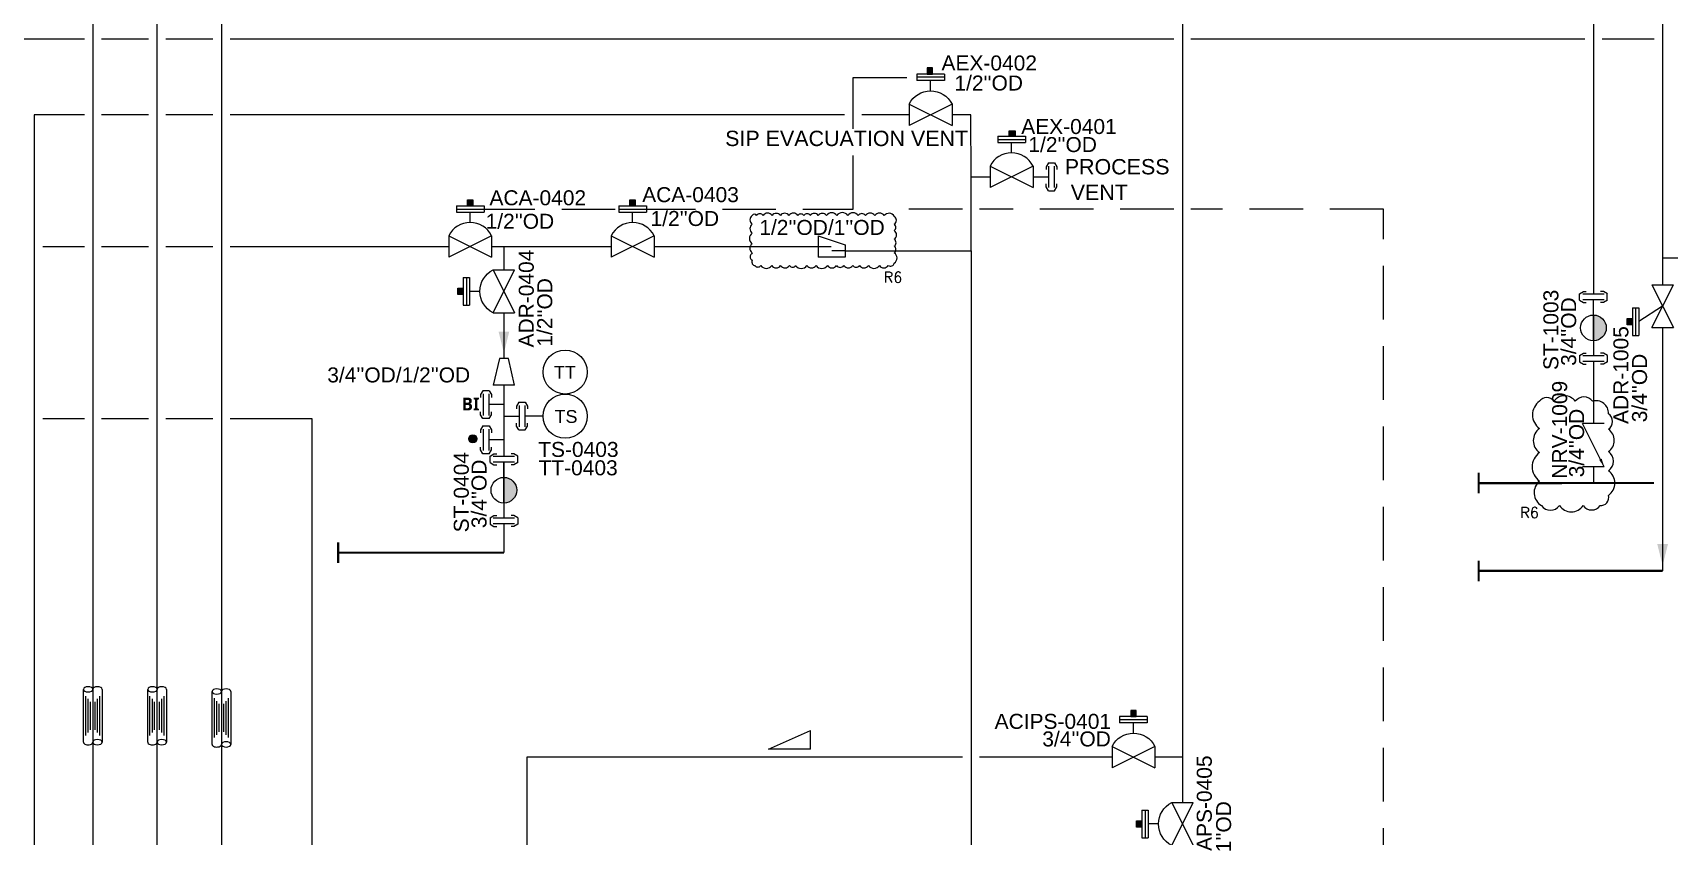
# Model space of a CAD drawing. Header units: millimetres. Extents: x -6754 to 5895, y -4820 to 1016.
# Drawn here: x -1861.2 to -1479.3, y -1475.1 to -1287.6 of the extents above; entities that cross this region are included whole.
import ezdxf
from ezdxf.enums import TextEntityAlignment as Align

# ---------------------------------------------------------------- set-up
doc = ezdxf.new("R2010")
doc.units = ezdxf.units.MM
doc.linetypes.add('ACAD_ISO04W100', pattern=[30.5, 24, -3, 0.5, -3])
doc.linetypes.add('HIDDEN', pattern=[0.375, 0.25, -0.125])
doc.layers.get('0').update_dxf_attribs({"linetype": 'CONTINUOUS'})
for name, color, linetype in [('A---SIGLD-CONN-EL', 7, 'CONTINUOUS'), ('E---INDID------', 7, 'CONTINUOUS'), ('E---INDID-TEXT-25-35', 2, 'CONTINUOUS'), ('P---PEQID------', 7, 'CONTINUOUS'), ('P---PFLTD-TEXT-25-35', 2, 'CONTINUOUS'), ('P---PLINB-CA042', 7, 'CONTINUOUS'), ('P---PLINB-CA046', 7, 'CONTINUOUS'), ('P---PLINB-CA050', 7, 'CONTINUOUS'), ('P---PLINB-CHWR037', 7, 'CONTINUOUS'), ('P---PLINB-CHWS030', 7, 'CONTINUOUS'), ('P---PLINB-CON012', 7, 'CONTINUOUS'), ('P---PLINB-DRH062', 7, 'CONTINUOUS'), ('P---PLINB-DRH191', 7, 'CONTINUOUS'), ('P---PLINB-DRH193', 7, 'CONTINUOUS'), ('P---PLINB-DRH195', 7, 'CONTINUOUS'), ('P---PLINB-DRH211', 7, 'CONTINUOUS'), ('P---PLINB-DRH233', 7, 'CONTINUOUS'), ('P---PLINB-DROD016', 7, 'CONTINUOUS'), ('P---PLINB-P256', 7, 'CONTINUOUS'), ('P---PLINB-P260', 7, 'CONTINUOUS'), ('P---PLINB-PRO045', 7, 'CONTINUOUS'), ('P---PLINB-PS096', 7, 'CONTINUOUS'), ('P---PLINB-PS110', 7, 'CONTINUOUS'), ('P---PREDD-TEXT-18-25', 3, 'CONTINUOUS'), ('P---PVLSD-TEXT-18-25', 3, 'CONTINUOUS'), ('P---PVLSD-TEXT-25-35', 2, 'CONTINUOUS'), ('P---TANKB-V04', 7, 'CONTINUOUS'), ('P---TANKB-V10', 7, 'CONTINUOUS'), ('VALVE', 6, 'CONTINUOUS')]:
    doc.layers.add(name, color=color, linetype=linetype)
doc.styles.add('ROMANS', font='romans.shx')
doc.styles.add('ROMANT', font='romant.shx')
doc.styles.get("Standard").update_dxf_attribs({"font": 'arial.ttf'})
doc.dimstyles.get("Standard").update_dxf_attribs({"dimtxt": 2.5, "dimasz": 2.5, "dimexe": 1.25, "dimexo": 0.625, "dimtad": 1, "dimdec": 4, "dimdsep": 46, "dimlunit": 6, "dimtxsty": 'STANDARD', "dimcen": 2.5, "dimadec": 0, "dimazin": 0, "dimtfac": 1, "dimtdec": 4, "dimtmove": 0, "dimatfit": 3, "dimfxl": 1, "dimtolj": 1, "dimtzin": 0, "dimarcsym": 0})

# ---------------------------------------------------------------- blocks, each defined once
blk = doc.blocks.new('APV')
at = {"color": 6}
blk.add_line((1637.22, 801.29), (1640.82, 806.87), dxfattribs=at)
at = {"layer": 'VALVE'}
for p, q in [((1637.59, 808.35), (1644.05, 808.35)), ((1637.59, 808.35), (1637.59, 806.87)), ((1637.59, 807.61), (1644.05, 807.61)), ((1637.59, 806.87), (1644.05, 806.87)), ((1644.05, 808.35), (1644.05, 806.87)), ((1632.22, 803.79), (1632.22, 798.79)), ((1642.22, 803.79), (1632.22, 798.79)), ((1632.22, 803.79), (1642.22, 798.79)), ((1642.22, 803.79), (1642.22, 798.79))]:
    blk.add_line(p, q, dxfattribs=at)
blk = doc.blocks.new('phi_16763042120')
at = {"color": 0, "linetype": 'ByBlock'}
blk.add_blockref('APV', (-1637.22, -801.29), dxfattribs=at)
at = {"flags": 1}
blk.add_attdef('PHI_CONNECTIONPOINT', (-5, 0), '', height=0.1, rotation=180, dxfattribs=at)
for tag, p in [('PHI_INSERTPOINT', (0, 0)), ('PHI_CONNECTIONPOINT', (5, 0))]:
    blk.add_attdef(tag, p, '', height=0.1, dxfattribs=at)
at = {"color": 7}
for tag, p in [('PRJ_TAG_B', (-13.53, -6.4)), ('DNCALC', (-9.38, -11.66))]:
    blk.add_attdef(tag, p, '', height=3.5, dxfattribs=at)
blk = doc.blocks.new('rgyjryjyfrjfhjgfgj')
at = {"color": 0, "linetype": 'ByBlock'}
for p, q in [((716.48, 396.87), (717.39, 397.41)), ((717.39, 397.41), (718.05, 397.41)), ((722.07, 397.41), (721.4, 397.41)), ((722.97, 396.87), (722.07, 397.41)), ((716.48, 395.42), (717.39, 394.88)), ((717.39, 394.88), (718.05, 394.88)), ((722.07, 394.88), (721.4, 394.88)), ((722.97, 395.42), (722.07, 394.88)), ((722.97, 395.42), (722.97, 396.87))]:
    blk.add_line(p, q, dxfattribs=at)
at = {"color": 6, "linetype": 'ByBlock'}
blk.add_line((719.73, 391.95), (719.73, 395.48), dxfattribs=at)
at = {"color": 1, "linetype": 'ByBlock', "lineweight": 15}
blk.add_lwpolyline([(717.23, 396.8), (722.23, 396.8)], dxfattribs=at)
at = {"color": 6, "linetype": 'ByBlock'}
blk.add_lwpolyline([(717.23, 395.48), (722.23, 395.48)], dxfattribs=at)
blk = doc.blocks.new('phi_15825218758')
at = {"color": 0, "linetype": 'ByBlock'}
blk.add_line((-3.24, 3.47), (-3.24, 4.92), dxfattribs=at)
blk.add_blockref('rgyjryjyfrjfhjgfgj', (-719.73, -391.95), dxfattribs=at)
at = {"flags": 1}
for p, rotation in [((0, 4.85), 90), ((0, 0), 270)]:
    blk.add_attdef('PHI_CONNECTIONPOINT', p, '', height=0.1, rotation=rotation, dxfattribs=at)
blk = doc.blocks.new('ST1')
at = {"linetype": 'ByBlock'}
h = blk.add_hatch(color=0, dxfattribs=at)
h.dxf.hatch_style = 1
h.paths.add_polyline_path([(289.45, -286.11), (289.45, -291.11, 0.414214), (291.95, -288.61, 0.414214)])
at = {"color": 0, "linetype": 'ByBlock'}
blk.add_line((289.45, -291.11), (289.45, -286.11), dxfattribs=at)
blk.add_circle((289.45, -288.61), 2.5, dxfattribs=at)
blk = doc.blocks.new('phi_15831288483')
at = {"color": 0, "linetype": 'ByBlock', "xscale": 1.2, "yscale": 1.2, "zscale": 1.2}
blk.add_blockref('ST1', (-347.34, 343.33), dxfattribs=at)
at = {"extrusion": (7.4988e-33, 1.22465e-16, -1), "flags": 1}
for tag, p, rotation in [('PHI_CONNECTIONPOINT', (0, -0.19), 90), ('PHI_CONNECTIONPOINT', (0, -6), 270), ('PHI_INSERTPOINT', (0, -6), 180)]:
    blk.add_attdef(tag, p, '', height=0.1, rotation=rotation, dxfattribs=at)
for tag, p in [('CODE', (4.53, -2.75)), ('DN1', (6.61, -7.4))]:
    blk.add_attdef(tag, p, '', height=3.5)
blk = doc.blocks.new('ADV')
at = {"color": 6}
blk.add_arc((1709.4, 811.99), 5.59, 26.5651, 153.4349, dxfattribs=at)
at = {"layer": 'VALVE'}
for p, q in [((1706.18, 821.46), (1712.63, 821.46)), ((1706.18, 821.46), (1706.18, 819.98)), ((1712.63, 821.46), (1712.63, 819.98)), ((1706.18, 820.72), (1712.63, 820.72)), ((1706.18, 819.98), (1712.63, 819.98)), ((1709.4, 817.58), (1709.4, 819.98)), ((1704.4, 814.49), (1704.4, 809.49)), ((1714.4, 814.49), (1704.4, 809.49)), ((1704.4, 814.49), (1714.4, 809.49)), ((1714.4, 814.49), (1714.4, 809.49))]:
    blk.add_line(p, q, dxfattribs=at)
blk = doc.blocks.new('phi_15863337301')
at = {"color": 0, "linetype": 'ByBlock'}
blk.add_blockref('ADV', (-1709.4, -811.99), dxfattribs=at)
at = {"flags": 1}
blk.add_attdef('PHI_CONNECTIONPOINT', (-5, 0), '', height=0.1, rotation=180, dxfattribs=at)
for tag, p in [('PHI_INSERTPOINT', (0, 0)), ('PHI_CONNECTIONPOINT', (5, 0))]:
    blk.add_attdef(tag, p, '', height=0.1, dxfattribs=at)
for tag, p in [('PRJ_TAG_B', (-8.12, -5.93)), ('DNCALC', (-3.96, -9.44))]:
    blk.add_attdef(tag, p, '', height=2.5)
blk = doc.blocks.new('phi_158252436928')
at = {"color": 0, "linetype": 'ByBlock'}
blk.add_circle((-5.14, 0), 5.14, dxfattribs=at)
blk.add_text('TT', height=3, rotation=359.9879, dxfattribs=at).set_placement((-7.75, -1.58))
at = {"flags": 1}
for tag in ['PHI_CONNECTIONPOINT', 'PHI_INSERTPOINT']:
    blk.add_attdef(tag, (0, 0), '', height=0.1, rotation=359.9879, dxfattribs=at)
blk.add_attdef('DEVICE', (-12.28, -9.32), '', height=3.5)
blk = doc.blocks.new('phi_16763520997')
at = {"color": 0, "linetype": 'ByBlock'}
blk.add_line((4.27, 0), (0, 0), dxfattribs=at)
blk.add_circle((9.41, -0.01), 5.14, dxfattribs=at)
blk.add_text('TS', height=3, rotation=359.9546, dxfattribs=at).set_placement((6.94, -1.59))
blk.add_attdef('DEVICE', (-16.96, 5.99), '', height=3.5, rotation=359.9546)
at = {"flags": 1}
for tag, p in [('PHI_CONNECTIONPOINT', (-0.05, 0)), ('PHI_INSERTPOINT', (0, 0))]:
    blk.add_attdef(tag, p, '', height=0.1, rotation=359.9546, dxfattribs=at)
blk = doc.blocks.new('phi_158624437617')
at = {"color": 0, "linetype": 'ByBlock'}
blk.add_line((-3.24, 3.47), (-3.24, 4.92), dxfattribs=at)
blk.add_blockref('rgyjryjyfrjfhjgfgj', (-719.73, -391.95), dxfattribs=at)
at = {"flags": 1}
for p, rotation in [((0, 4.85), 90), ((0, 0), 270)]:
    blk.add_attdef('PHI_CONNECTIONPOINT', p, '', height=0.1, rotation=rotation, dxfattribs=at)
blk = doc.blocks.new('phi_15863337230')
at = {"color": 0, "linetype": 'ByBlock'}
blk.add_blockref('ADV', (-1709.4, -811.99), dxfattribs=at)
at = {"flags": 1}
blk.add_attdef('PHI_CONNECTIONPOINT', (-5, 0), '', height=0.1, rotation=180, dxfattribs=at)
for tag, p in [('PHI_INSERTPOINT', (0, 0)), ('PHI_CONNECTIONPOINT', (5, 0))]:
    blk.add_attdef(tag, p, '', height=0.1, dxfattribs=at)
for tag, p in [('PRJ_TAG_B', (-8.12, -5.93)), ('DNCALC', (-3.96, -9.44))]:
    blk.add_attdef(tag, p, '', height=2.5)
blk = doc.blocks.new('A$C25422821')
at = {"color": 6}
blk.add_line((15.86, 9.01), (15.86, 3.61), dxfattribs=at)
at = {"layer": 'VALVE', "color": 6}
for p, q in [((0, 12.63), (0, 0)), ((0, 12.63), (15.86, 9.01)), ((15.86, 3.61), (0, 0))]:
    blk.add_line(p, q, dxfattribs=at)
blk = doc.blocks.new('phi_15825407484')
at = {"color": 0, "linetype": 'ByBlock', "xscale": 0.3945994, "yscale": 0.3945994, "zscale": 0.3945994}
blk.add_blockref('A$C25422821', (-6.26, -2.49), dxfattribs=at)
at = {"flags": 1}
for tag in ['PHI_CONNECTIONPOINT', 'PHI_INSERTPOINT']:
    blk.add_attdef(tag, (-6.26, 0), '', height=0.1, rotation=180, dxfattribs=at)
blk.add_attdef('PHI_CONNECTIONPOINT', (0, 0), '', height=0.1, dxfattribs=at)
blk.add_attdef('SPECRED', (-9.78, -6.17), '', height=2.5)
blk = doc.blocks.new('A$C66D9105F')
at = {"color": 5}
for p, q in [((0, 0), (0, 4.35)), ((9.77, 0), (0, 4.35)), ((0, 0), (9.77, 0))]:
    blk.add_line(p, q, dxfattribs=at)
blk = doc.blocks.new('ddbh')
at = {"color": 0, "linetype": 'Continuous'}
for p, q in [((102.1, 115.7), (146.6, 115.7)), ((146.6, 100), (102.1, 100))]:
    blk.add_line(p, q, dxfattribs=at)
at = {"color": 5, "linetype": 'Continuous'}
for p, q in [((107.8, 113.8), (140.9, 113.8)), ((110.2, 111.8), (138.5, 111.8)), ((107.8, 101.9), (140.9, 101.9)), ((110.2, 103.9), (138.5, 103.9)), ((112.6, 109.9), (136.1, 109.9)), ((112.6, 105.8), (136.1, 105.8))]:
    blk.add_line(p, q, dxfattribs=at)
at = {"color": 0, "linetype": 'Continuous'}
for centre, start_param, end_param in [((102.1, 111.8), 0, 3.141593), ((146.6, 103.9), 3.141593, 6.283185)]:
    blk.add_ellipse(centre, major_axis=(0, 3.93), ratio=0.568604, start_param=start_param, end_param=end_param, dxfattribs=at)
at = {"color": 0, "linetype": 'Continuous', "extrusion": (0, 0, -1)}
for centre, major_axis in [((146.6, 111.8), (0, 3.93)), ((102.1, 103.9), (0, -3.93))]:
    blk.add_ellipse(centre, major_axis=major_axis, ratio=0.568604, dxfattribs=at)
blk = doc.blocks.new('phi_16781899102')
at = {"color": 0, "linetype": 'ByBlock', "xscale": 0.395994, "yscale": 0.395994, "zscale": 0.395994}
blk.add_blockref('ddbh', (-40.44, -42.71), dxfattribs=at)
at = {"flags": 1}
for p, rotation in [((0, 0), 180), ((17.62, 0), 90)]:
    blk.add_attdef('PHI_INSERTPOINT', p, '', height=0.1, rotation=rotation, dxfattribs=at)
blk = doc.blocks.new('gbng')
at = {"color": 0, "linetype": 'Continuous'}
for p, q in [((102.1, 150.2), (146.6, 150.2)), ((146.6, 134.5), (102.1, 134.5))]:
    blk.add_line(p, q, dxfattribs=at)
at = {"color": 1, "linetype": 'Continuous'}
for p, q in [((107.8, 148.3), (140.9, 148.3)), ((110.2, 146.3), (138.5, 146.3)), ((110.2, 138.4), (138.5, 138.4)), ((112.6, 144.4), (136.1, 144.4)), ((112.6, 140.3), (136.1, 140.3)), ((107.8, 136.4), (140.9, 136.4))]:
    blk.add_line(p, q, dxfattribs=at)
at = {"color": 0, "linetype": 'Continuous'}
for centre, start_param, end_param in [((102.1, 146.3), 0, 3.141593), ((146.6, 138.4), 3.141593, 6.283185)]:
    blk.add_ellipse(centre, major_axis=(0, 3.93), ratio=0.568604, start_param=start_param, end_param=end_param, dxfattribs=at)
at = {"color": 0, "linetype": 'Continuous', "extrusion": (0, 0, -1)}
for centre, major_axis in [((102.1, 138.4), (0, -3.93)), ((146.6, 146.3), (0, 3.93))]:
    blk.add_ellipse(centre, major_axis=major_axis, ratio=0.568604, dxfattribs=at)
blk = doc.blocks.new('phi_16781898880')
at = {"color": 0, "linetype": 'ByBlock', "xscale": 0.395994, "yscale": 0.395994, "zscale": 0.395994}
blk.add_blockref('gbng', (-40.44, -56.37), dxfattribs=at)
at = {"flags": 1}
for p, rotation in [((0, 0), 180), ((17.62, 0), 90)]:
    blk.add_attdef('PHI_INSERTPOINT', p, '', height=0.1, rotation=rotation, dxfattribs=at)
blk = doc.blocks.new('phi_16765199690')
at = {"color": 0, "linetype": 'ByBlock'}
blk.add_blockref('ADV', (-1709.4, -811.99), dxfattribs=at)
at = {"flags": 1}
blk.add_attdef('PHI_CONNECTIONPOINT', (-5, 0), '', height=0.1, rotation=180, dxfattribs=at)
for tag, p in [('PHI_INSERTPOINT', (0, 0)), ('PHI_CONNECTIONPOINT', (5, 0))]:
    blk.add_attdef(tag, p, '', height=0.1, dxfattribs=at)
at = {"color": 7}
for tag, p in [('PRJ_TAG_B', (-12.54, -6.47)), ('DNCALC', (-8.39, -11.88))]:
    blk.add_attdef(tag, p, '', height=3.5, dxfattribs=at)
blk = doc.blocks.new('A$C6A174CB4')
at = {"color": 6}
for p, q in [((0, 6.31), (7.62, 6.31)), ((15.86, 3.63), (8.12, 3.63)), ((15.86, 7.27), (15.86, 0))]:
    blk.add_line(p, q, dxfattribs=at)
at = {"layer": 'VALVE', "color": 6}
for p, q in [((0, 12.63), (0, 0)), ((0, 12.63), (15.86, 7.27)), ((15.86, 0), (0, 0))]:
    blk.add_line(p, q, dxfattribs=at)
blk = doc.blocks.new('phi_16765286620')
at = {"color": 0, "linetype": 'ByBlock', "xscale": -0.395994, "yscale": 0.395994, "zscale": 0.395994, "rotation": 180}
blk.add_blockref('A$C6A174CB4', (-6.28, 1.44), dxfattribs=at)
at = {"flags": 1}
blk.add_attdef('PHI_CONNECTIONPOINT', (0, 0), '', height=0.1, dxfattribs=at)
for tag in ['PHI_CONNECTIONPOINT', 'PHI_INSERTPOINT']:
    blk.add_attdef(tag, (-6.28, -1.06), '', height=0.1, rotation=180, dxfattribs=at)
blk.add_attdef('SPECRED', (-9.81, -7.24), '', height=2.5)
blk = doc.blocks.new('A$C73A0612B')
at = {"layer": 'VALVE'}
for p, q in [((0, 12.63), (0, 0)), ((25.25, 12.63), (25.25, 0))]:
    blk.add_line(p, q, dxfattribs=at)
at = {"color": 6}
blk.add_leader([(25.25, 12.63), (0, 0)], dimstyle='STANDARD', override={"dimasz": 5}, dxfattribs=at)
blk = doc.blocks.new('phi_15826258899')
at = {"color": 0, "linetype": 'ByBlock', "xscale": 0.4, "yscale": 0.4, "zscale": 0.4}
blk.add_blockref('A$C73A0612B', (-5.05, -2.53), dxfattribs=at)
at = {"flags": 1}
blk.add_attdef('PHI_CONNECTIONPOINT', (-5.05, 0), '', height=0.1, rotation=180, dxfattribs=at)
for tag, p in [('PHI_INSERTPOINT', (0, 0)), ('PHI_CONNECTIONPOINT', (5.05, 0))]:
    blk.add_attdef(tag, p, '', height=0.1, dxfattribs=at)
for tag, p in [('TAG_PRJ', (-5.8, -5.6)), ('CODE', (-3.82, -8.78)), ('DNCALC', (-3.82, -12.17))]:
    blk.add_attdef(tag, p, '', height=2.5)

msp = doc.modelspace()

# ---------------------------------------------------------------- hatches: boundary and pattern name
h = msp.add_hatch(color=1)
h.dxf.hatch_style = 1
h.paths.add_polyline_path([(-1652.48, -1297.26), (-1652.48, -1295.81), (-1651.24, -1295.81), (-1651.24, -1297.26)])
h = msp.add_hatch(color=1)
h.dxf.hatch_style = 1
h.paths.add_polyline_path([(-1633.35, -1311.74), (-1631.9, -1311.74), (-1631.9, -1310.5), (-1633.35, -1310.5)])
h = msp.add_hatch(color=1)
h.dxf.hatch_style = 1
h.paths.add_polyline_path([(-1758.48, -1327.99), (-1758.48, -1326.54), (-1759.72, -1326.54), (-1759.72, -1327.99)])
h = msp.add_hatch(color=1)
h.dxf.hatch_style = 1
h.paths.add_polyline_path([(-1720.57, -1327.99), (-1720.57, -1326.54), (-1721.81, -1326.54), (-1721.81, -1327.99)])
h = msp.add_hatch(color=1)
h.dxf.hatch_style = 1
h.paths.add_polyline_path([(-1760.72, -1348.66), (-1760.72, -1347.21), (-1761.96, -1347.21), (-1761.96, -1348.66)])
h = msp.add_hatch(color=1)
h.dxf.hatch_style = 1
h.paths.add_polyline_path([(-1487.88, -1355.71), (-1487.88, -1354.26), (-1489.12, -1354.26), (-1489.12, -1355.71)])
h = msp.add_hatch(color=256)
h.dxf.hatch_style = 1
h.paths.add_polyline_path([(-1757.54, -1382.34, -1), (-1759.45, -1382.34, -1)])
h = msp.add_hatch(color=1)
h.dxf.hatch_style = 1
h.paths.add_polyline_path([(-1604.94, -1447.16), (-1604.94, -1445.71), (-1603.7, -1445.71), (-1603.7, -1447.16)])
h = msp.add_hatch(color=1)
h.dxf.hatch_style = 1
h.paths.add_polyline_path([(-1602.35, -1472.95), (-1602.35, -1471.5), (-1603.59, -1471.5), (-1603.59, -1472.95)])

# ---------------------------------------------------------------- linework, layer by layer
at = {"color": 1}
for points in [[(-1651.24, -1295.81), (-1652.48, -1295.81), (-1652.48, -1297.26), (-1651.24, -1297.26)], [(-1631.9, -1310.5), (-1631.9, -1311.74), (-1633.35, -1311.74), (-1633.35, -1310.5)], [(-1759.72, -1326.54), (-1758.48, -1326.54), (-1758.48, -1327.99), (-1759.72, -1327.99)], [(-1721.81, -1326.54), (-1720.57, -1326.54), (-1720.57, -1327.99), (-1721.81, -1327.99)], [(-1761.96, -1347.21), (-1760.72, -1347.21), (-1760.72, -1348.66), (-1761.96, -1348.66)], [(-1489.12, -1354.26), (-1487.88, -1354.26), (-1487.88, -1355.71), (-1489.12, -1355.71)], [(-1603.7, -1445.71), (-1604.94, -1445.71), (-1604.94, -1447.16), (-1603.7, -1447.16)], [(-1603.59, -1471.5), (-1602.35, -1471.5), (-1602.35, -1472.95), (-1603.59, -1472.95)]]:
    msp.add_lwpolyline(points, close=True, dxfattribs=at)
for points in [[(-1693.29, -1330.23, 0.520567), (-1693.29, -1332.25, 0.520567), (-1693.29, -1334.36, 0.520567), (-1693.29, -1336.82, 0.520567), (-1693.29, -1338.96, 0.520567), (-1693.29, -1340.79, 0.520567), (-1692.65, -1341.91, 0.520567), (-1691.26, -1341.91, 0.520567), (-1688.74, -1341.91, 0.520567), (-1686.65, -1341.91, 0.520567), (-1684.59, -1341.91, 0.520567), (-1683.15, -1341.91, 0.520567), (-1680.53, -1341.91, 0.520567), (-1678.35, -1341.91, 0.520567), (-1675.74, -1341.91, 0.520567), (-1673.6, -1341.91, 0.520567), (-1671.9, -1341.91, 0.520567), (-1669.83, -1341.91, 0.520567), (-1668.27, -1341.91, 0.520567), (-1666.15, -1341.91, 0.520567), (-1663.61, -1341.91, 0.520567), (-1661.54, -1341.91, 0.520567), (-1660.13, -1341.38, 0.520567), (-1660.13, -1338.92, 0.520567), (-1660.13, -1337.42, 0.520567), (-1660.13, -1335.79, 0.520567), (-1660.13, -1333.74, 0.520567), (-1660.13, -1332.29, 0.520567), (-1660.13, -1330.42, 0.520567), (-1662.46, -1330.23, 0.520567), (-1664.67, -1330.23, 0.520567), (-1666.86, -1330.23, 0.520567), (-1668.54, -1330.23, 0.520567), (-1670.98, -1330.23, 0.520567), (-1673.52, -1330.23, 0.520567), (-1675.97, -1330.23, 0.520567), (-1677.87, -1330.23, 0.520567), (-1679.73, -1330.23, 0.520567), (-1681.22, -1330.23, 0.520567), (-1682.63, -1330.23, 0.520567), (-1684.72, -1330.23, 0.520567), (-1686.72, -1330.23, 0.520567), (-1688.64, -1330.23, 0.520567), (-1690.75, -1330.23, 0.520567), (-1692.25, -1330.23, 0.520567)], [(-1509.55, -1373.59, 0.520567), (-1509.55, -1379.93, 0.520567), (-1509.55, -1385.57, 0.520567), (-1509.55, -1392.19, 0.520567), (-1509.09, -1397.93, 0.520567), (-1504.91, -1397.93, 0.520567), (-1499.35, -1397.93, 0.520567), (-1495.43, -1397.93, 0.520567), (-1493.47, -1395.54, 0.520567), (-1493.47, -1389.8, 0.520567), (-1493.47, -1385.34, 0.520567), (-1493.47, -1380.11, 0.520567), (-1493.47, -1376.49, 0.520567), (-1497.2, -1373.59, 0.520567), (-1501.2, -1373.59, 0.520567), (-1506.2, -1373.59, 0.520567)]]:
    msp.add_lwpolyline(points, format="xyb", close=True, dxfattribs=at)
at = {"const_width": 0.5}
for points in [[(-1523.77, -1390.27), (-1523.77, -1395.1)], [(-1789.9, -1406.49), (-1789.9, -1411.32)], [(-1523.77, -1410.75), (-1523.77, -1415.58)]]:
    msp.add_lwpolyline(points, dxfattribs=at)
msp.add_circle((-1758.49, -1382.34), 0.952)
at = {"layer": 'A---SIGLD-CONN-EL', "color": 7, "linetype": 'HIDDEN', "ltscale": 50}
for points in [[(-1669.74, -1328.73), (-1669.74, -1298.01)], [(-1669.74, -1298.01), (-1654.89, -1298.01)], [(-1756.49, -1328.73), (-1669.74, -1328.73)], [(-1644.23, -1328.73), (-1661.34, -1328.73)], [(-1594.89, -1328.73), (-1640.23, -1328.73)], [(-1546, -1328.73), (-1590.89, -1328.73)], [(-1546, -1579.48), (-1546, -1328.73)]]:
    msp.add_lwpolyline(points, dxfattribs=at)
at = {"layer": 'P---PLINB-CA042', "color": 152, "linetype": 'Continuous', "ltscale": 0.1}
msp.add_lwpolyline([(-1796.08, -1377.6), (-1796.08, -1623.51)], dxfattribs=at)
at = {"layer": 'P---PLINB-CA046', "color": 152, "linetype": 'Continuous', "ltscale": 0.1}
for points in [[(-1858.84, -1377.6), (-1849.15, -1377.6)], [(-1845.15, -1377.6), (-1834.15, -1377.6)], [(-1830.15, -1377.6), (-1819.15, -1377.6)], [(-1815.15, -1377.6), (-1796.08, -1377.6)]]:
    msp.add_lwpolyline(points, dxfattribs=at)
at = {"layer": 'P---PLINB-CA050', "color": 152, "linetype": 'Continuous', "ltscale": 0.1}
for points in [[(-1858.84, -1337.45), (-1849.15, -1337.45)], [(-1845.15, -1337.45), (-1834.15, -1337.45)], [(-1830.15, -1337.45), (-1819.15, -1337.45)], [(-1815.15, -1337.45), (-1764.1, -1337.45)], [(-1754.1, -1337.45), (-1751.25, -1337.45)], [(-1751.25, -1337.45), (-1726.19, -1337.45)], [(-1716.19, -1337.45), (-1677.9, -1337.45)], [(-1671.62, -1338.51), (-1642.23, -1338.51)], [(-1642.23, -1338.51), (-1642.23, -1465.57)], [(-1642.23, -1465.57), (-1642.23, -1490.98)]]:
    msp.add_lwpolyline(points, dxfattribs=at)
at = {"layer": 'P---PLINB-CHWR037', "color": 5, "linetype": 'Continuous', "ltscale": 0.1}
msp.add_lwpolyline([(-1832.15, -1663.55), (-1832.15, -1256.38)], dxfattribs=at)
at = {"layer": 'P---PLINB-CHWS030', "color": 5, "linetype": 'Continuous', "ltscale": 0.1}
msp.add_lwpolyline([(-1847.15, -1271.05), (-1847.15, -1764.44)], dxfattribs=at)
at = {"layer": 'P---PLINB-CON012', "color": 230, "linetype": 'ACAD_ISO04W100', "const_width": 0.5}
for points in [[(-1496.97, -1392.67), (-1523.77, -1392.69)], [(-1496.97, -1392.67), (-1482.82, -1392.67)], [(-1789.9, -1408.9), (-1751.23, -1408.9)]]:
    msp.add_lwpolyline(points, dxfattribs=at)
at = {"layer": 'P---PLINB-DRH062', "color": 7, "linetype": 'Continuous', "ltscale": 0.1}
msp.add_lwpolyline([(-1496.97, -1388.9), (-1496.97, -1392.67)], dxfattribs=at)
at = {"layer": 'P---PLINB-DRH191', "color": 7, "linetype": 'Continuous', "ltscale": 0.1}
for points in [[(-1751.22, -1369.84), (-1751.22, -1374.37)], [(-1751.22, -1374.37), (-1751.22, -1377.04)], [(-1751.22, -1377.04), (-1751.22, -1382.6)], [(-1751.22, -1382.6), (-1751.24, -1386.48)], [(-1751.23, -1387.79), (-1751.25, -1391.66)], [(-1751.24, -1391.52), (-1751.24, -1397.33)], [(-1751.24, -1402.18), (-1751.23, -1408.9)]]:
    msp.add_lwpolyline(points, dxfattribs=at)
at = {"layer": 'P---PLINB-DRH193', "color": 7, "linetype": 'Continuous', "ltscale": 0.1}
for points in [[(-1496.97, -1182.64), (-1496.97, -1348.6)], [(-1496.97, -1364.31), (-1496.97, -1378.8)], [(-1496.97, -1388.9), (-1496.97, -1392.67)]]:
    msp.add_lwpolyline(points, dxfattribs=at)
at = {"layer": 'P---PLINB-DRH195', "color": 7, "linetype": 'Continuous', "ltscale": 0.1}
for points in [[(-1480.82, -1167.33), (-1480.82, -1340.09)], [(-1480.82, -1340.09), (-1480.82, -1346.38)], [(-1480.82, -1356.38), (-1480.82, -1413.15)]]:
    msp.add_lwpolyline(points, dxfattribs=at)
at = {"layer": 'P---PLINB-DRH195', "color": 7, "linetype": 'ByBlock'}
msp.add_solid([(-1480.82, -1411.9), (-1482.07, -1406.9), (-1479.57, -1406.9)], dxfattribs=at)
at = {"layer": 'P---PLINB-DRH211', "color": 240, "linetype": 'ACAD_ISO04W100', "const_width": 0.5}
msp.add_lwpolyline([(-1523.77, -1413.15), (-1480.82, -1413.15)], dxfattribs=at)
at = {"layer": 'P---PLINB-DRH233', "color": 7, "linetype": 'Continuous', "ltscale": 0.1}
for points in [[(-1480.82, -1340.09), (-1473.95, -1340.09)], [(-1496.97, -1353.65), (-1496.97, -1359.46)]]:
    msp.add_lwpolyline(points, dxfattribs=at)
at = {"layer": 'P---PLINB-DROD016', "color": 7, "linetype": 'Continuous', "ltscale": 0.1}
for points in [[(-1751.25, -1337.45), (-1751.25, -1342.93)], [(-1751.25, -1352.93), (-1751.22, -1363.58)]]:
    msp.add_lwpolyline(points, dxfattribs=at)
at = {"layer": 'P---PLINB-DROD016', "color": 7, "linetype": 'ByBlock'}
msp.add_solid([(-1751.23, -1362.33), (-1749.99, -1357.32), (-1752.49, -1357.33)], dxfattribs=at)
at = {"layer": 'P---PLINB-P256', "color": 232, "linetype": 'Continuous', "ltscale": 0.1}
for points in [[(-1849.15, -1306.72), (-1860.84, -1306.72)], [(-1860.84, -1306.72), (-1860.84, -1960.22)], [(-1834.15, -1306.72), (-1845.15, -1306.72)], [(-1819.15, -1306.72), (-1830.15, -1306.72)], [(-1671.74, -1306.72), (-1815.15, -1306.72)], [(-1656.66, -1306.72), (-1667.74, -1306.72)], [(-1642.25, -1306.72), (-1646.66, -1306.72)], [(-1642.23, -1321.2), (-1642.25, -1306.72)], [(-1642.23, -1321.2), (-1637.76, -1321.2)], [(-1642.23, -1338.51), (-1642.23, -1321.2)]]:
    msp.add_lwpolyline(points, dxfattribs=at)
at = {"layer": 'P---PLINB-P260', "color": 62, "linetype": 'Continuous', "ltscale": 0.1}
for points in [[(-1644.23, -1456.62), (-1745.89, -1456.62)], [(-1745.89, -1456.62), (-1745.89, -1806.69)], [(-1609.32, -1456.62), (-1640.23, -1456.62)], [(-1592.89, -1456.62), (-1599.32, -1456.62)]]:
    msp.add_lwpolyline(points, dxfattribs=at)
at = {"layer": 'P---PLINB-PRO045', "color": 4, "linetype": 'Continuous', "ltscale": 0.1}
for points in [[(-1864.25, -1289), (-1849.15, -1289)], [(-1845.15, -1289), (-1834.15, -1289)], [(-1830.15, -1289), (-1819.15, -1289)], [(-1815.15, -1289), (-1594.89, -1289)], [(-1590.89, -1289), (-1498.97, -1289)], [(-1494.97, -1289), (-1482.82, -1289)]]:
    msp.add_lwpolyline(points, dxfattribs=at)
at = {"layer": 'P---PLINB-PS096', "color": 32, "linetype": 'Continuous', "ltscale": 0.1}
msp.add_lwpolyline([(-1817.15, -1239.18), (-1817.15, -1641.52)], dxfattribs=at)
at = {"layer": 'P---PLINB-PS110', "color": 32, "linetype": 'Continuous', "ltscale": 0.1}
for points in [[(-1592.89, -1194.34), (-1592.89, -1467.22)], [(-1592.89, -1456.62), (-1592.89, -1467.22)]]:
    msp.add_lwpolyline(points, dxfattribs=at)

# ---------------------------------------------------------------- block references
at = {"xscale": -1}
msp.add_blockref('A$C66D9105F', (-1679.72, -1454.79), dxfattribs=at)
at = {"layer": 'E---INDID------'}
ref = msp.add_blockref('phi_158252436928', (-1731.81, -1366.76), dxfattribs=at)
ref.add_attrib('DEVICE', 'TT-0403', (-1743.15, -1390.86), dxfattribs={"layer": 'E---INDID-TEXT-25-35', "color": 7, "height": 3.5})
ref = msp.add_blockref('phi_15826258899', (-1496.97, -1383.85), dxfattribs=dict(at, rotation=269.9999999999999))
ref.add_attrib('CODE', 'NRV-1009', dxfattribs={"layer": 'P---PVLSD-TEXT-18-25', "color": 7, "height": 3.5, "rotation": 90}).set_placement((-1506.62, -1368.81), align=Align.TOP_RIGHT)
ref.add_attrib('DNCALC', "3/4''OD", dxfattribs={"layer": 'P---PVLSD-TEXT-18-25', "color": 7, "height": 3.5, "rotation": 90}).set_placement((-1502.66, -1375.33), align=Align.TOP_RIGHT)
at = {"layer": 'P---PEQID------', "xscale": 0.7, "yscale": 0.7, "zscale": 0.7, "rotation": 90}
for name, p in [('phi_16781899102', (-1847.18, -1453.13)), ('phi_16781899102', (-1832.18, -1453.13)), ('phi_16781898880', (-1817.15, -1453.64))]:
    msp.add_blockref(name, p, dxfattribs=at)
at = {"layer": 'P---PLINB-DRH062'}
ref = msp.add_blockref('phi_16765286620', (-1671.62, -1338.51), dxfattribs=dict(at, xscale=-1, rotation=180))
ref.add_attrib('SPECRED', "1/2''OD/1''OD", dxfattribs={"layer": 'P---PREDD-TEXT-18-25', "color": 7, "height": 3.5}).set_placement((-1662.36, -1331.27), align=Align.TOP_RIGHT)
at = {"layer": 'P---PLINB-DRH191', "xscale": -1, "rotation": 90}
for p in [(-1751.22, -1374.37), (-1751.22, -1382.6)]:
    msp.add_blockref('phi_15825218758', p, dxfattribs=at)
at = {"layer": 'P---PLINB-DRH191'}
for p, rotation in [((-1751.22, -1377.04), 270), ((-1751.24, -1397.33), 180)]:
    msp.add_blockref('phi_15825218758', p, dxfattribs=dict(at, rotation=rotation))
ref = msp.add_blockref('phi_16763520997', (-1746.36, -1377.04), dxfattribs=at)
ref.add_attrib('DEVICE', 'TS-0403', (-1743.23, -1386.57), dxfattribs={"layer": 'E---INDID-TEXT-25-35', "color": 7, "height": 3.5})
ref = msp.add_blockref('phi_15831288483', (-1751.24, -1391.33), dxfattribs=at)
ref.add_attrib('DN1', "3/4''OD", (-1755.29, -1403.19), dxfattribs={"layer": 'P---PFLTD-TEXT-25-35', "color": 7, "height": 3.5, "rotation": 90})
ref.add_attrib('CODE', 'ST-0404', (-1759.43, -1404.17), dxfattribs={"layer": 'P---PFLTD-TEXT-25-35', "color": 7, "height": 3.5, "rotation": 90})
at = {"layer": 'P---PLINB-DRH191', "xscale": -1}
msp.add_blockref('phi_15825218758', (-1751.24, -1391.33), dxfattribs=at)
at = {"layer": 'P---PLINB-DRH193', "xscale": -1}
msp.add_blockref('phi_15825218758', (-1496.97, -1353.46), dxfattribs=at)
at = {"layer": 'P---PLINB-DRH233'}
ref = msp.add_blockref('phi_15831288483', (-1496.97, -1353.46), dxfattribs=at)
ref.add_attrib('DN1', "3/4''OD", (-1501.01, -1365.32), dxfattribs={"layer": 'P---PFLTD-TEXT-25-35', "color": 7, "height": 3.5, "rotation": 90})
ref.add_attrib('CODE', 'ST-1003', (-1505.16, -1366.3), dxfattribs={"layer": 'P---PFLTD-TEXT-25-35', "color": 7, "height": 3.5, "rotation": 90})
at = {"layer": 'P---PLINB-DRH233', "rotation": 180}
msp.add_blockref('phi_15825218758', (-1496.97, -1359.46), dxfattribs=at)
at = {"layer": 'P---PLINB-DROD016'}
ref = msp.add_blockref('phi_15825407484', (-1751.22, -1363.58), dxfattribs=dict(at, xscale=-1, rotation=270))
ref.add_attrib('SPECRED', "3/4''OD/1/2''OD", dxfattribs={"layer": 'P---PREDD-TEXT-18-25', "color": 7, "height": 3.5}).set_placement((-1759.11, -1365.68), align=Align.TOP_RIGHT)
at = {"layer": 'P---PLINB-P256', "xscale": -1, "rotation": 270}
msp.add_blockref('phi_158624437617', (-1627.63, -1321.2), dxfattribs=at)
at = {"layer": 'P---TANKB-V04'}
ref = msp.add_blockref('phi_15863337301', (-1651.66, -1306.72), dxfattribs=dict(at, xscale=-1, zscale=-1))
ref.add_attrib('DNCALC', "1/2''OD", (-1646.1, -1301.07), dxfattribs={"layer": 'P---PVLSD-TEXT-18-25', "color": 7, "height": 3.5})
ref.add_attrib('PRJ_TAG_B', 'AEX-0402', (-1649.12, -1296.39), dxfattribs={"layer": 'P---PVLSD-TEXT-18-25', "color": 7, "height": 3.5})
ref = msp.add_blockref('phi_15863337301', (-1632.76, -1321.2), dxfattribs=dict(at, zscale=-1))
ref.add_attrib('DNCALC', "1/2''OD", (-1628.84, -1315.43), dxfattribs={"layer": 'P---PVLSD-TEXT-18-25', "color": 7, "height": 3.5})
ref.add_attrib('PRJ_TAG_B', 'AEX-0401', (-1630.51, -1311.22), dxfattribs={"layer": 'P---PVLSD-TEXT-18-25', "color": 7, "height": 3.5})
ref = msp.add_blockref('phi_15863337301', (-1759.1, -1337.45), dxfattribs=dict(at, zscale=-1))
ref.add_attrib('DNCALC', "1/2''OD", (-1755.5, -1333.33), dxfattribs={"layer": 'P---PVLSD-TEXT-18-25', "color": 7, "height": 3.5})
ref.add_attrib('PRJ_TAG_B', 'ACA-0402', (-1754.61, -1327.85), dxfattribs={"layer": 'P---PVLSD-TEXT-18-25', "color": 7, "height": 3.5})
ref = msp.add_blockref('phi_15863337301', (-1721.19, -1337.45), dxfattribs=dict(at, zscale=-1))
ref.add_attrib('DNCALC', "1/2''OD", (-1717.01, -1332.68), dxfattribs={"layer": 'P---PVLSD-TEXT-18-25', "color": 7, "height": 3.5})
ref.add_attrib('PRJ_TAG_B', 'ACA-0403', (-1718.96, -1327.12), dxfattribs={"layer": 'P---PVLSD-TEXT-18-25', "color": 7, "height": 3.5})
at = {"layer": 'P---TANKB-V04', "extrusion": (4.89859e-16, 1.72563e-31, -1)}
ref = msp.add_blockref('phi_15863337301', (1751.25, -1347.93), dxfattribs=dict(at, zscale=-1, rotation=270))
ref.add_attrib('DNCALC', "1/2''OD", (-1739.96, -1360.84), dxfattribs={"layer": 'P---PVLSD-TEXT-18-25', "color": 7, "height": 3.5, "rotation": 90})
ref.add_attrib('PRJ_TAG_B', 'ADR-0404', (-1744.27, -1361.03), dxfattribs={"layer": 'P---PVLSD-TEXT-18-25', "color": 7, "height": 3.5, "rotation": 90})
at = {"layer": 'P---TANKB-V04', "extrusion": (0, -4.93038e-32, -1)}
ref = msp.add_blockref('phi_15863337230', (1604.32, -1456.62), dxfattribs=dict(at, zscale=-1))
ref.add_attrib('DNCALC', "3/4''OD", (-1625.59, -1454.12), dxfattribs={"layer": 'P---PVLSD-TEXT-18-25', "color": 7, "height": 3.5})
ref.add_attrib('PRJ_TAG_B', 'ACIPS-0401', (-1636.72, -1450.02), dxfattribs={"layer": 'P---PVLSD-TEXT-18-25', "color": 7, "height": 3.5})
at = {"layer": 'P---TANKB-V04', "extrusion": (-4.68864e-32, 1.22465e-16, -1)}
ref = msp.add_blockref('phi_16765199690', (1592.89, -1472.22), dxfattribs=dict(at, rotation=270))
ref.add_attrib('DNCALC', "1''OD", (-1581.53, -1478.81), dxfattribs={"layer": 'P---PVLSD-TEXT-25-35', "color": 7, "height": 3.5, "rotation": 90})
ref.add_attrib('PRJ_TAG_B', 'APS-0405', (-1586.04, -1478.51), dxfattribs={"layer": 'P---PVLSD-TEXT-25-35', "color": 7, "height": 3.5, "rotation": 90})
at = {"layer": 'P---TANKB-V10', "extrusion": (-4.68864e-32, 1.22465e-16, -1)}
ref = msp.add_blockref('phi_16763042120', (1480.82, -1351.38), dxfattribs=dict(at, rotation=270))
ref.add_attrib('DNCALC', "3/4''OD", (-1484.47, -1378.49), dxfattribs={"layer": 'P---PVLSD-TEXT-25-35', "color": 7, "height": 3.5, "rotation": 90})
ref.add_attrib('PRJ_TAG_B', 'ADR-1005', (-1488.82, -1378.88), dxfattribs={"layer": 'P---PVLSD-TEXT-25-35', "color": 7, "height": 3.5, "rotation": 90})

# ---------------------------------------------------------------- texts
at = {"color": 1, "width": 81.0267, "attachment_point": 1}
for s, insert, char_height in [('{\\C1;SIP EVACUATION VENT}', (-1699.6, -1310.45), 3.5805), ('PROCESS\\P VENT', (-1620.35, -1317.06), 3.581)]:
    msp.add_mtext(s, dxfattribs=dict(at, insert=insert, char_height=char_height))
at = {"attachment_point": 1}
for s, width, gutter_width, heights, insert, char_height, style in [('R6', 2.6741, 12.5, [-2.5], (-1662.64, -1343.38), 2.5, 'ROMANT'), ('{\\fSegoe UI Semibold|b0|i0|c0|p34;BI}', 64.4856, 0.5, [-3], (-1761.08, -1372.73), 3, 'ROMANS'), ('R6', 2.6741, 12.5, [-2.5], (-1514.08, -1398.32), 2.5, 'ROMANT')]:
    msp.add_mtext_dynamic_manual_height_columns(s, width=width, gutter_width=gutter_width, heights=heights, dxfattribs=dict(at, insert=insert, char_height=char_height, style=style))

doc.saveas('drawing.dxf')
